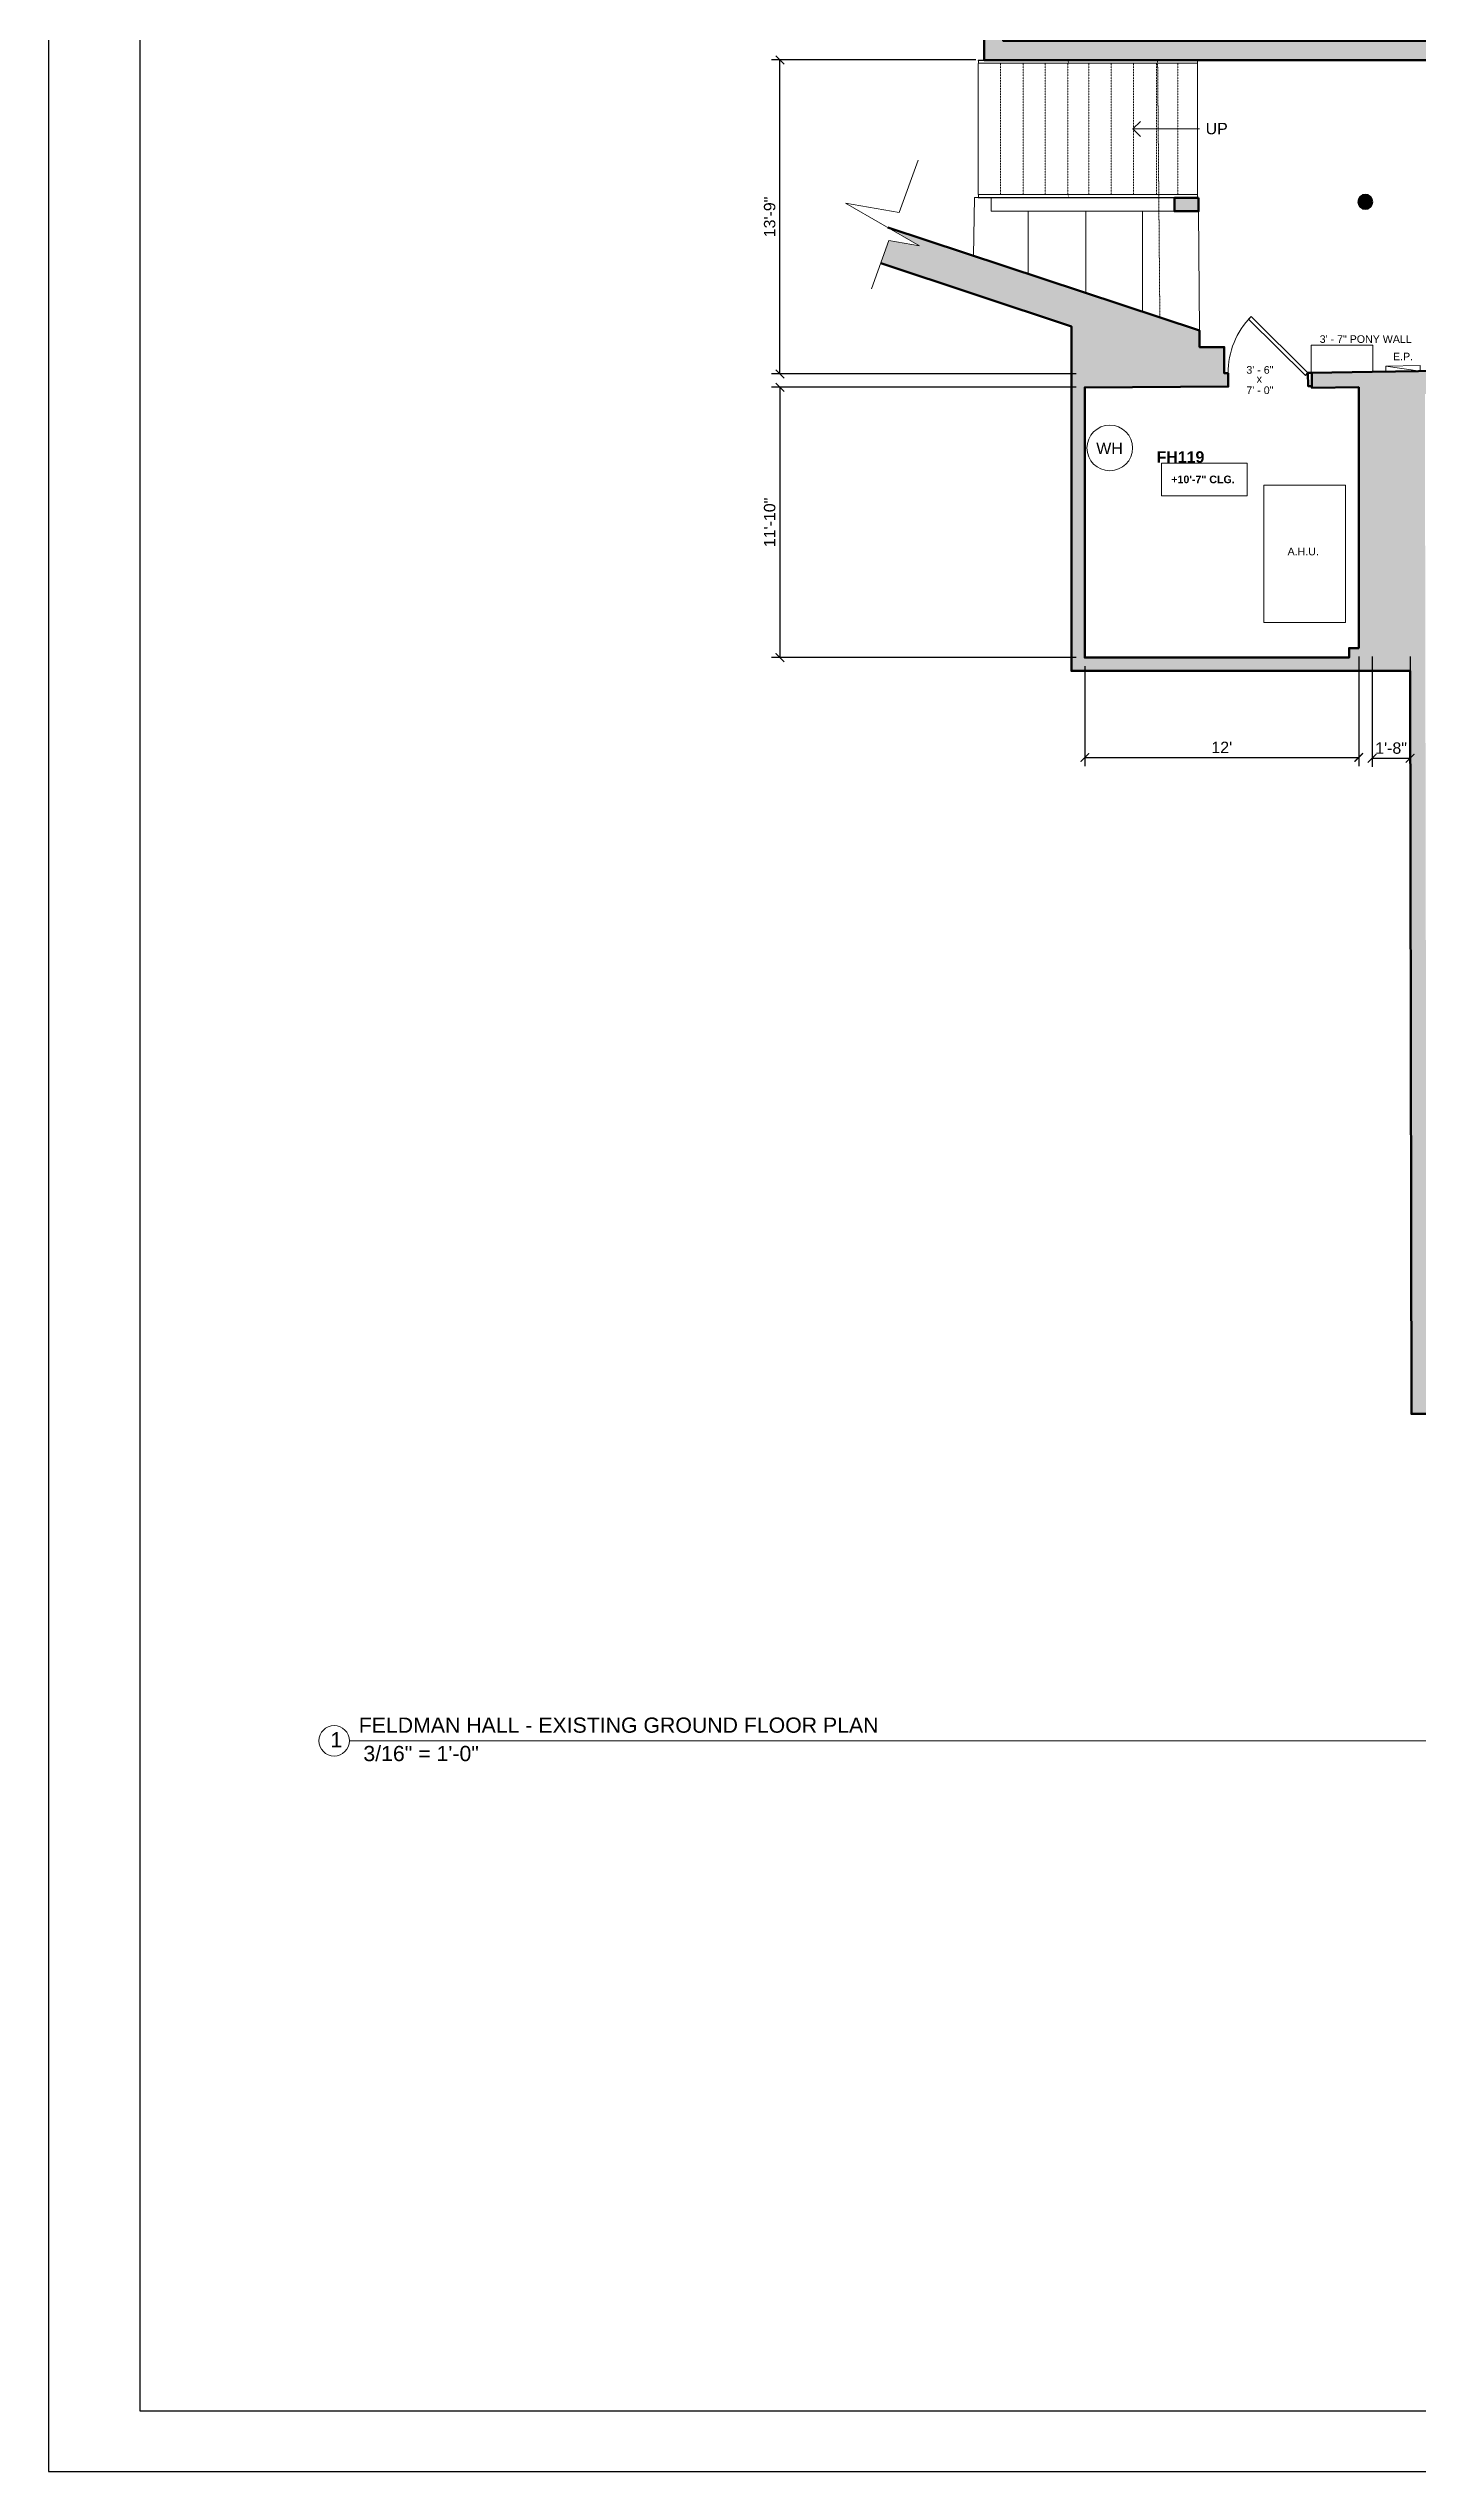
# Model space of a CAD drawing. Header units: inches. Extents: x -2078 to 106214, y -964 to 6385.
# Drawn here: x 79142 to 79862, y 2929 to 4202 of the extents above; entities that cross this region are included whole.
import ezdxf

# ---------------------------------------------------------------- set-up
doc = ezdxf.new("R2010")
doc.units = ezdxf.units.IN
doc.header["$MEASUREMENT"] = 0
doc.linetypes.add('HIDDEN2', pattern=[0.1875, 0.125, -0.0625])
doc.linetypes.add('Overhead 1_16_', pattern=[0.101562, 0.0625, -0.039062])
for name, color, linetype, lineweight in [('A-ANNO', 2, 'Continuous', 5), ('A-ANNO-DIMS', 1, 'Continuous', 9), ('A-COLS', 3, 'Continuous', 9), ('A-DETAIL-3', 40, 'Continuous', 15), ('A-DETL-THIN', 151, 'Continuous', 9), ('A-DOOR', 1, 'Continuous', 18), ('A-EQPT', 150, 'Continuous', 9), ('A-FIXT', 150, 'Continuous', 9), ('A-HIDDEN', 2, 'HIDDEN2', 18), ('A-RAILING', 4, 'Continuous', 9), ('A-STRS', 4, 'Continuous', 9), ('A-WALL', 3, 'Continuous', 40), ('S-STRS-ANNO', 31, 'Continuous', 9)]:
    doc.layers.add(name, color=color, linetype=linetype, lineweight=lineweight)
doc.layers.add('A-HATCH', color=9, linetype='Continuous')
doc.layers.add('A-TB', color=7, linetype='Continuous')
doc.styles.add('Arial', font='arial.ttf')
doc.styles.add('Arial_1', font='arial.ttf', dxfattribs={"height": 0.0625})
doc.styles.add('Arial_2', font='arial.ttf', dxfattribs={"height": 3})
doc.styles.add('Arial_3', font='arial.ttf', dxfattribs={"height": 0.125})
doc.styles.add('Arial_B', font='arialbd.ttf', dxfattribs={"height": 4.5})
doc.styles.add('Arial_B_1', font='arialbd.ttf', dxfattribs={"height": 3})
doc.styles.add('JC', font='arial.ttf', dxfattribs={"height": 0.125})
doc.dimstyles.new('JC-DIMS', dxfattribs={"dimtxt": 0.125, "dimasz": 0.09375, "dimexe": 0.09375, "dimexo": 0.09375, "dimgap": 0.046875, "dimtad": 1, "dimdec": 1, "dimzin": 0, "dimdsep": 46, "dimlunit": 4, "dimtxsty": 'JC', "dimblk": 'ARCHTICK', "dimcen": 0.09, "dimclrd": 1, "dimclre": 1, "dimclrt": 256, "dimadec": 0, "dimazin": 0, "dimtfac": 1, "dimtdec": 1, "dimtofl": 0, "dimtmove": 1, "dimatfit": 3, "dimfxl": 1, "dimtolj": 1, "dimtzin": 0, "dimarcsym": 0})

# ---------------------------------------------------------------- blocks, each defined once
blk = doc.blocks.new('JC_COLUMN ROUND - COLUMN - ROUND-1489768-1ST FLOOR EXISTING MAIN FLOOR PLAN _FELDMAN HALL_')
at = {"layer": 'A-HATCH'}
blk.add_hatch(color=256, dxfattribs=at).paths.add_polyline_path([(-0.7, -3.7), (0.7, -3.7), (1.9, -3.2), (2.9, -2.4), (3.5, -1.3), (3.7, 0), (3.6, 1.2), (3, 2.2), (2.2, 3), (1.2, 3.6), (0, 3.7), (-1.2, 3.6), (-2.2, 3), (-3, 2.2), (-3.6, 1.2), (-3.8, 0), (-3.5, -1.3), (-2.9, -2.4), (-1.9, -3.2)])
at = {"layer": 'A-COLS', "lineweight": 40}
for start, end in [(90, 180), (180, 360), (360, 90)]:
    blk.add_arc((0, 0), 3.75, start, end, dxfattribs=at)
blk = doc.blocks.new('JC_SINGLE DOOR-NO TRIM - SINGLE DOOR-1513466-1ST FLOOR EXISTING MAIN FLOOR PLAN _FELDMAN HALL_')
at = {"layer": 'A-DOOR', "lineweight": 30}
for p, q in [((-8.7, 33.2), (-10.1, 31.8)), ((-10.1, 31.8), (19.6, 2.1)), ((21, 3.5), (-8.7, 33.2)), ((19.6, 2.1), (21, 3.5))]:
    blk.add_line(p, q, dxfattribs=at)
at = {"layer": 'A-DOOR', "lineweight": 9}
blk.add_arc((21, 3.5), 42, 135, 180, dxfattribs=at)
blk = doc.blocks.new('Top Rail Type - Top Rail_Internal_-1525180-1ST FLOOR EXISTING MAIN FLOOR PLAN _FELDMAN HALL_')
at = {"layer": 'A-RAILING', "flags": 128}
for points in [[(-861.1, -79.4), (-861, -79.3), (-861.1, -79.2)], [(-793.1, -79.2), (-793.1, -79.3), (-793.1, -79.4)]]:
    blk.add_lwpolyline(points, dxfattribs=at)
blk = doc.blocks.new('Top Rail Type - Top Rail_Internal_-V1-1ST FLOOR EXISTING MAIN FLOOR PLAN _FELDMAN HALL_')
at = {"layer": 'A-RAILING'}
for p, q in [((-908.3, -80), (-908.3, -78.5)), ((-793.1, -78.5), (-908.3, -78.5)), ((-793.1, -80), (-908.3, -80)), ((-793.1, -80), (-793.1, -78.5))]:
    blk.add_line(p, q, dxfattribs=at)
blk = doc.blocks.new('Top Rail Type - Top Rail_Internal_-1525191-1ST FLOOR EXISTING MAIN FLOOR PLAN _FELDMAN HALL_')
at = {"layer": 'A-RAILING', "flags": 128}
for points in [[(-861.1, -149.8), (-861, -149.7), (-861.1, -149.6)], [(-793.1, -149.6), (-793.1, -149.7), (-793.1, -149.8)]]:
    blk.add_lwpolyline(points, dxfattribs=at)
blk = doc.blocks.new('Top Rail Type - Top Rail_Internal_-V2-1ST FLOOR EXISTING MAIN FLOOR PLAN _FELDMAN HALL_')
at = {"layer": 'A-RAILING'}
for p, q in [((-908.3, -150.5), (-908.3, -149)), ((-793.1, -149), (-908.3, -149)), ((-793.1, -150.5), (-908.3, -150.5)), ((-793.1, -150.5), (-793.1, -149))]:
    blk.add_line(p, q, dxfattribs=at)
blk = doc.blocks.new('Electrical Panel - Power Panel-1543207-1ST FLOOR EXISTING MAIN FLOOR PLAN _FELDMAN HALL_')
at = {"layer": 'A-EQPT'}
for p, q in [((-16, 9), (2, 6)), ((-16, 9), (2, 9)), ((-16, 6), (-16, 9)), ((2, 6), (2, 9))]:
    blk.add_line(p, q, dxfattribs=at)
blk = doc.blocks.new('JC_WH - JC_WH-1366825-1ST FLOOR EXISTING MAIN FLOOR PLAN _FELDMAN HALL_')
at = {"layer": 'A-FIXT'}
for start, end in [(360, 180), (180, 360)]:
    blk.add_arc((0, 0), 12, start, end, dxfattribs=at)
blk = doc.blocks.new('_ArchTick')
at = {"color": 0, "linetype": 'ByBlock', "const_width": 0.15}
blk.add_lwpolyline([(-0.5, -0.5), (0.5, 0.5)], dxfattribs=at)
blk = doc.blocks.new('*D2968')
at = {"layer": 'A-ANNO-DIMS', "color": 1, "lineweight": -2, "transparency": 16777216}
for p, q in [((79682.1, 4023.8), (79521.9, 4023.8)), ((79526.4, 4023.8), (79526.4, 3881.8)), ((79682.1, 3881.8), (79521.9, 3881.8))]:
    blk.add_line(p, q, dxfattribs=at)
at = {"layer": 'Defpoints', "color": 0, "transparency": 16777216}
for p in [(79686.6, 4023.8), (79526.4, 3881.8), (79686.6, 3881.8)]:
    blk.add_point(p, dxfattribs=at)
at = {"layer": 'A-ANNO-DIMS', "color": 1, "lineweight": -2, "transparency": 16777216, "xscale": 4.5, "yscale": 4.5, "zscale": 4.5}
for p, rotation in [((79526.4, 4023.8), 90), ((79526.4, 3881.8), 270)]:
    blk.add_blockref('_ArchTick', p, dxfattribs=dict(at, rotation=rotation))
at = {"layer": 'A-ANNO-DIMS', "color": 2, "transparency": 16777216, "insert": (79521, 3952.8), "char_height": 6, "width": 0.574, "attachment_point": 5, "rotation": 90, "style": 'JC'}
blk.add_mtext('\\A1;11\'-10"', dxfattribs=at)
blk = doc.blocks.new('*D2970')
at = {"layer": 'A-ANNO-DIMS', "color": 1, "lineweight": -2, "transparency": 16777216}
for p, q in [((79686.6, 3877.3), (79686.6, 3824.8)), ((79830.6, 3882.3), (79830.6, 3824.8)), ((79686.6, 3829.3), (79830.6, 3829.3))]:
    blk.add_line(p, q, dxfattribs=at)
at = {"layer": 'Defpoints', "color": 0, "transparency": 16777216}
for p in [(79830.6, 3886.8), (79686.6, 3881.8), (79830.6, 3829.3)]:
    blk.add_point(p, dxfattribs=at)
at = {"layer": 'A-ANNO-DIMS', "color": 1, "lineweight": -2, "transparency": 16777216, "xscale": 4.5, "yscale": 4.5, "zscale": 4.5, "rotation": 180}
blk.add_blockref('_ArchTick', (79686.6, 3829.3), dxfattribs=at)
at = {"layer": 'A-ANNO-DIMS', "color": 1, "lineweight": -2, "transparency": 16777216, "xscale": 4.5, "yscale": 4.5, "zscale": 4.5}
blk.add_blockref('_ArchTick', (79830.6, 3829.3), dxfattribs=at)
at = {"layer": 'A-ANNO-DIMS', "color": 2, "transparency": 16777216, "insert": (79758.6, 3834.6), "char_height": 6, "width": 0.487, "attachment_point": 5, "style": 'JC'}
blk.add_mtext("\\A1;12'", dxfattribs=at)
blk = doc.blocks.new('*D2972')
at = {"layer": 'A-ANNO-DIMS', "color": 1, "lineweight": -2, "transparency": 16777216}
for p, q in [((79837.6, 3882.3), (79837.6, 3824.4)), ((79857.6, 3882.3), (79857.6, 3824.4)), ((79837.6, 3828.9), (79857.6, 3828.9))]:
    blk.add_line(p, q, dxfattribs=at)
at = {"layer": 'Defpoints', "color": 0, "transparency": 16777216}
for p in [(79837.6, 3886.8), (79857.6, 3886.8), (79857.6, 3828.9)]:
    blk.add_point(p, dxfattribs=at)
at = {"layer": 'A-ANNO-DIMS', "color": 1, "lineweight": -2, "transparency": 16777216, "xscale": 4.5, "yscale": 4.5, "zscale": 4.5, "rotation": 180}
blk.add_blockref('_ArchTick', (79837.6, 3828.9), dxfattribs=at)
at = {"layer": 'A-ANNO-DIMS', "color": 1, "lineweight": -2, "transparency": 16777216, "xscale": 4.5, "yscale": 4.5, "zscale": 4.5}
blk.add_blockref('_ArchTick', (79857.6, 3828.9), dxfattribs=at)
at = {"layer": 'A-ANNO-DIMS', "color": 2, "transparency": 16777216, "insert": (79847.6, 3834.2), "char_height": 6, "width": 0.401, "attachment_point": 5, "style": 'JC'}
blk.add_mtext('\\A1;1\'-8"', dxfattribs=at)
blk = doc.blocks.new('*D2976')
at = {"layer": 'A-ANNO-DIMS', "color": 1, "lineweight": -2, "transparency": 16777216}
for p, q in [((79629.3, 4195.8), (79521.9, 4195.8)), ((79526.4, 4030.8), (79526.4, 4195.8)), ((79682.1, 4030.8), (79521.9, 4030.8))]:
    blk.add_line(p, q, dxfattribs=at)
at = {"layer": 'Defpoints', "color": 0, "transparency": 16777216}
for p in [(79526.4, 4195.8), (79633.8, 4195.8), (79686.6, 4030.8)]:
    blk.add_point(p, dxfattribs=at)
at = {"layer": 'A-ANNO-DIMS', "color": 1, "lineweight": -2, "transparency": 16777216, "xscale": 4.5, "yscale": 4.5, "zscale": 4.5}
for p, rotation in [((79526.4, 4195.8), 90), ((79526.4, 4030.8), 270)]:
    blk.add_blockref('_ArchTick', p, dxfattribs=dict(at, rotation=rotation))
at = {"layer": 'A-ANNO-DIMS', "color": 2, "transparency": 16777216, "insert": (79521, 4113.3), "char_height": 6, "width": 0.487, "attachment_point": 5, "rotation": 90, "style": 'JC'}
blk.add_mtext('\\A1;13\'-9"', dxfattribs=at)
blk = doc.blocks.new('JC- existing door Tag_quad - JC- existing door Tag_quad-839775-1ST FLOOR EXISTING MAIN FLOOR PLAN _FELDMAN HALL_')
at = {"layer": 'A-ANNO', "insert": (-0.023, 0.038), "char_height": 0.0625, "width": 0.0505, "attachment_point": 1, "style": 'Arial_1', "bg_fill": 3, "box_fill_scale": 1.25, "bg_fill_color": 256, "bg_fill_true_color": 13158600, "bg_fill_transparency": 0}
blk.add_mtext('x', dxfattribs=at)
blk = doc.blocks.new('JC_TB_48x36 - JC_TB_3624-1264225-Floor Plans')
at = {"layer": 'A-TB'}
for p, q in [((-0.003, 24.012), (-0.003, -11.988)), ((0.747, 23.512), (0.747, -11.488)), ((0.747, -11.488), (47.497, -11.488)), ((-0.003, -11.988), (47.997, -11.988))]:
    blk.add_line(p, q, dxfattribs=at)
blk = doc.blocks.new('Viewport - View Title-2281-Floor Plans')
at = {"layer": 'A-ANNO'}
for start, end in [(0, 180), (180, 360)]:
    blk.add_arc((-0.125, 0), 0.125, start, end, dxfattribs=at)

msp = doc.modelspace()

# ---------------------------------------------------------------- linework, layer by layer
at = {"layer": 'A-ANNO', "flags": 128}
msp.add_lwpolyline([(79726.981, 3983.874), (79771.892, 3983.874), (79771.892, 3966.806), (79726.981, 3966.806)], close=True, dxfattribs=at)
at = {"layer": 'A-DETAIL-3', "lineweight": 9}
for p, q in [((79656.803, 4083.39), (79656.803, 4116.331)), ((79687.187, 4073.35), (79687.187, 4116.331)), ((79716.936, 4116.331), (79716.936, 4063.522))]:
    msp.add_line(p, q, dxfattribs=at)
at = {"layer": 'A-DETL-THIN'}
for p, q in [((79589.016, 4115.621), (79599.033, 4143.144)), ((79599.796, 4098.092), (79560.825, 4120.592)), ((79560.825, 4120.592), (79589.016, 4115.621)), ((79574.436, 4075.563), (79583.67, 4100.935)), ((79583.67, 4100.935), (79599.796, 4098.092))]:
    msp.add_line(p, q, dxfattribs=at)
at = {"layer": 'A-HIDDEN'}
msp.add_line((79724.886, 4195.63), (79726.068, 4060.502), dxfattribs=at)
at = {"layer": 'A-STRS'}
for p, q in [((79630.614, 4195.535), (79630.614, 4195.785)), ((79633.779, 4195.785), (79630.614, 4195.785)), ((79630.614, 4125.081), (79630.614, 4194.035)), ((79745.885, 4195.535), (79745.885, 4195.785)), ((79745.885, 4125.081), (79745.885, 4194.035)), ((79630.614, 4123.331), (79630.614, 4123.581)), ((79642.364, 4123.331), (79630.614, 4123.331)), ((79654.279, 4123.331), (79642.364, 4123.331)), ((79665.739, 4123.331), (79654.279, 4123.331)), ((79677.739, 4123.331), (79665.739, 4123.331)), ((79688.779, 4123.331), (79677.739, 4123.331)), ((79700.529, 4123.331), (79688.779, 4123.331)), ((79712.279, 4123.331), (79700.529, 4123.331)), ((79724.279, 4123.331), (79712.279, 4123.331)), ((79733.71, 4123.331), (79724.279, 4123.331)), ((79745.885, 4123.331), (79745.885, 4123.581))]:
    msp.add_line(p, q, dxfattribs=at)
at = {"layer": 'A-STRS', "linetype": 'Overhead 1_16_'}
for p, q in [((79642.364, 4195.535), (79642.364, 4195.785)), ((79642.364, 4125.081), (79642.364, 4194.035)), ((79654.279, 4195.535), (79654.279, 4195.785)), ((79654.279, 4125.081), (79654.279, 4194.035)), ((79665.739, 4195.535), (79665.739, 4195.785)), ((79665.739, 4125.081), (79665.739, 4194.035)), ((79677.739, 4195.535), (79677.739, 4195.785)), ((79677.739, 4125.081), (79677.739, 4194.035)), ((79688.779, 4195.535), (79688.779, 4195.785)), ((79688.779, 4125.081), (79688.779, 4194.035)), ((79700.529, 4195.535), (79700.529, 4195.785)), ((79700.529, 4125.081), (79700.529, 4194.035)), ((79712.279, 4195.535), (79712.279, 4195.785)), ((79712.279, 4125.081), (79712.279, 4194.035)), ((79724.279, 4195.535), (79724.279, 4195.785)), ((79724.279, 4125.081), (79724.279, 4194.035)), ((79735.51, 4195.535), (79735.51, 4195.785)), ((79735.51, 4125.081), (79735.51, 4194.035)), ((79745.885, 4195.535), (79745.885, 4195.785)), ((79745.885, 4125.081), (79745.885, 4194.035)), ((79642.364, 4123.331), (79642.364, 4123.581)), ((79654.279, 4123.331), (79654.279, 4123.581)), ((79665.739, 4123.331), (79665.739, 4123.581)), ((79677.739, 4123.331), (79677.739, 4123.581)), ((79688.779, 4123.331), (79688.779, 4123.581)), ((79700.529, 4123.331), (79700.529, 4123.581)), ((79712.279, 4123.331), (79712.279, 4123.581)), ((79724.279, 4123.331), (79724.279, 4123.581)), ((79735.51, 4123.331), (79735.51, 4123.581)), ((79745.885, 4123.331), (79745.885, 4123.581))]:
    msp.add_line(p, q, dxfattribs=at)

# ---------------------------------------------------------------- block references
at = {"layer": 'A-COLS'}
msp.add_blockref('JC_COLUMN ROUND - COLUMN - ROUND-1489768-1ST FLOOR EXISTING MAIN FLOOR PLAN _FELDMAN HALL_', (79834.06, 4121.264), dxfattribs=at)
at = {"layer": 'A-EQPT', "rotation": 0.8157800115354799}
msp.add_blockref('Electrical Panel - Power Panel-1543207-1ST FLOOR EXISTING MAIN FLOOR PLAN _FELDMAN HALL_', (79861.019, 4026.205), dxfattribs=at)
at = {"layer": 'A-FIXT'}
msp.add_blockref('JC_WH - JC_WH-1366825-1ST FLOOR EXISTING MAIN FLOOR PLAN _FELDMAN HALL_', (79699.74, 3991.946), dxfattribs=at)
at = {"layer": 'A-RAILING'}
for name in ['Top Rail Type - Top Rail_Internal_-V1-1ST FLOOR EXISTING MAIN FLOOR PLAN _FELDMAN HALL_', 'Top Rail Type - Top Rail_Internal_-1525180-1ST FLOOR EXISTING MAIN FLOOR PLAN _FELDMAN HALL_', 'Top Rail Type - Top Rail_Internal_-V2-1ST FLOOR EXISTING MAIN FLOOR PLAN _FELDMAN HALL_', 'Top Rail Type - Top Rail_Internal_-1525191-1ST FLOOR EXISTING MAIN FLOOR PLAN _FELDMAN HALL_']:
    msp.add_blockref(name, (80538.964, 4274.061), dxfattribs=at)

# ---------------------------------------------------------------- texts
at = {"layer": 'A-ANNO', "insert": (79761.78, 4162.746), "char_height": 6, "width": 14.46571, "attachment_point": 3, "line_spacing_factor": 0.941778, "style": 'Arial'}
msp.add_mtext('UP', dxfattribs=at)
at = {"layer": 'A-ANNO', "attachment_point": 1}
for s, insert, char_height, width, style in [('3\' - 7" PONY WALL', (79810.078, 4051.15), 4, 61.408, 'Arial_2'), ('E.P.', (79848.632, 4041.993), 4, 13.332, 'Arial_2'), ('WH', (79692.648, 3994.73), 6, 17.574, 'Arial'), ('FH119', (79724.319, 3990.18), 6, 60.802, 'Arial_B'), ('+10\'-7" CLG.', (79732.101, 3977.421), 4, 41.814, 'Arial_B_1'), ('A.H.U.', (79793.201, 3939.533), 4, 20.806, 'Arial_2'), ('FELDMAN HALL - EXISTING GROUND FLOOR PLAN', (79304.995, 3324.863), 8, 392.7637, 'Arial_3'), ('1', (79290.097, 3317.174), 8, 7.474, 'Arial_3'), (' 3/16" = 1\'-0"', (79304.305, 3309.946), 8, 77.366, 'Arial_3')]:
    msp.add_mtext(s, dxfattribs=dict(at, insert=insert, char_height=char_height, width=width, style=style))
at = {"layer": 'A-ANNO', "insert": (79771.54, 4034.956), "char_height": 4, "width": 17.978, "attachment_point": 1, "style": 'Arial_2', "bg_fill": 3, "box_fill_scale": 1.25, "bg_fill_color": 256, "bg_fill_true_color": 13158600, "bg_fill_transparency": 0}
msp.add_mtext('3\' - 6"', dxfattribs=at)

# ---------------------------------------------------------------- dimensions: what is measured, and where the dimension line sits
at = {"layer": 'A-ANNO-DIMS'}
for base, p1, p2, picture, middle in [((79526.359, 4195.785), (79686.614, 4030.773), (79633.779, 4195.785), '*D2976', (79521.043, 4113.279)), ((79526.359, 3881.786), (79686.614, 4023.773), (79686.614, 3881.786), '*D2968', (79521.045, 3952.779))]:
    dim = msp.add_linear_dim(base=base, p1=p1, p2=p2, angle=90, dimstyle='JC-DIMS', override={"dimclrt": 2}, dxfattribs=at)
    dim.commit()
    dim.dimension.update_dxf_attribs({"geometry": picture, "text_midpoint": middle})
for base, p1, p2, picture, middle in [((79830.614, 3829.289), (79686.614, 3881.786), (79830.614, 3886.786), '*D2970', (79758.614, 3834.552)), ((79857.614, 3828.918), (79837.614, 3886.786), (79857.614, 3886.786), '*D2972', (79847.614, 3834.231))]:
    dim = msp.add_linear_dim(base=base, p1=p1, p2=p2, dimstyle='JC-DIMS', override={"dimclrt": 2}, dxfattribs=at)
    dim.commit()
    dim.dimension.update_dxf_attribs({"geometry": picture, "text_midpoint": middle})

# ---------------------------------------------------------------- next in the draw order: texts
at = {"layer": 'A-ANNO', "insert": (79771.54, 4024.274), "char_height": 4, "width": 17.978, "attachment_point": 1, "style": 'Arial_2', "bg_fill": 3, "box_fill_scale": 1.25, "bg_fill_color": 256, "bg_fill_true_color": 13158600, "bg_fill_transparency": 0}
msp.add_mtext('7\' - 0"', dxfattribs=at)

# ---------------------------------------------------------------- next in the draw order: hatches: boundary and pattern name
at = {"layer": 'A-HATCH'}
h = msp.add_hatch(color=256, dxfattribs=at)
h.dxf.hatch_style = 1
h.paths.add_polyline_path([(79668.779, 4564.814), (79710.79, 4564.862), (79710.78, 4572.862), (79633.779, 4572.774), (79633.779, 4195.785), (79932.037, 4195.785), (79931.978, 4230.953), (79934.33, 4230.953), (79934.33, 4236.953), (79923.968, 4236.939), (79924.021, 4205.785), (79643.779, 4205.785), (79643.779, 4539.814), (79668.779, 4539.814)])
h.paths.add_polyline_path([(79850.78, 4573.022), (79848.78, 4573.019), (79848.789, 4565.019), (79850.79, 4565.022)])
h.paths.add_polyline_path([(79931.779, 4565.114), (79934.107, 4565.117), (79934.098, 4573.117), (79898.78, 4573.076), (79898.79, 4565.076), (79923.779, 4565.105), (79923.779, 4338.953), (79931.779, 4338.953)])
h.paths.add_polyline_path([(80037.08, 4236.953), (80031.33, 4236.953), (80031.33, 4230.953), (80037.08, 4230.953)])
h.paths.add_polyline_path([(80114.83, 4236.953), (80109.08, 4236.953), (80109.08, 4230.953), (80114.83, 4230.953)])
h.paths.add_polyline_path([(80425.279, 4231.761), (80426.703, 4231.761), (80426.703, 4237.761), (80416.279, 4237.761), (80416.279, 4207.535), (80222.448, 4207.535), (80222.231, 4237.012), (80214.231, 4237.012), (80214.231, 4236.953), (80211.83, 4236.953), (80211.83, 4230.953), (80214.275, 4230.953), (80214.522, 4197.535), (80425.279, 4197.535)])
h.paths.add_polyline_path([(80219.808, 4565.443), (80222.498, 4565.446), (80222.489, 4573.446), (80186.395, 4573.405), (80186.404, 4565.405), (80187.246, 4565.406), (80186.191, 4542.407), (80211.978, 4542.407), (80213.479, 4338.95), (80221.479, 4339.009)])
h.paths.add_polyline_path([(80138.395, 4573.35), (80136.098, 4573.347), (80136.107, 4565.347), (80138.404, 4565.35)])
h.paths.add_polyline_path([(80426.989, 4573.68), (80424.489, 4573.677), (80424.498, 4565.677), (80426.998, 4565.68)])
h.paths.add_polyline_path([(80507.778, 4566.891), (80536.556, 4566.055), (80550.932, 4565.368), (80565.292, 4564.41), (80579.631, 4563.184), (80593.945, 4561.688), (80608.229, 4559.924), (80606.751, 4549.288), (80614.675, 4548.188), (80617.254, 4566.751, 0.04579092), (80475.848, 4573.99), (80475.848, 4573.735), (80474.989, 4573.734), (80474.998, 4565.734), (80475.848, 4565.735), (80475.848, 4541.736), (80499.848, 4541.736), (80500.687, 4237.761), (80498.703, 4237.761), (80498.703, 4231.761), (80500.703, 4231.761), (80500.795, 4198.339), (80508.795, 4198.361), (80508.778, 4204.524), (80519.002, 4205.727), (80518.301, 4211.686), (80508.762, 4210.563), (80508.065, 4463.007), (80541.039, 4463.007), (80541.039, 4486.007), (80597.214, 4480.64), (80597.211, 4480.615, -0.00182447), (80605.084, 4479.149), (80606.605, 4478.859), (80608.862, 4488.608, 0.00055165), (80606.462, 4489.066), (80609.721, 4512.53), (80601.798, 4513.631), (80597.903, 4485.597), (80540.442, 4491.087), (80507.978, 4494.494)])
h.paths.add_polyline_path([(80620.82, 4223.756), (80613.642, 4222.911), (80614.344, 4216.952), (80619.838, 4217.598), (80640.259, 4208.146), (80642.779, 4213.591)])
h.paths.add_polyline_path([(80708.119, 4183.348), (80705.599, 4177.903), (80725.598, 4168.646), (80728.649, 4163.892), (80733.699, 4167.133), (80729.704, 4173.358)])
h.paths.add_polyline_path([(80703.209, 4465.783, 0.00938629), (80690.698, 4469.662), (80688.44, 4459.912), (80689.182, 4459.71), (80689.924, 4459.507), (80687.793, 4452.894), (80695.408, 4450.441), (80697.554, 4457.104), (80698.521, 4456.792), (80699.488, 4456.478)])
h.paths.add_polyline_path([(80787.197, 4432.087, 0.00054551), (80785.845, 4432.734), (80782.124, 4423.429), (80782.291, 4423.35)])
h.paths.add_polyline_path([(80874.38, 4382.082, 0.00456472), (80863.929, 4389.003), (80859.022, 4380.266), (80859.729, 4379.805), (80860.435, 4379.344), (80856.603, 4373.486), (80863.297, 4369.107), (80867.104, 4374.926), (80867.672, 4374.545), (80868.239, 4374.163)])
h.paths.add_polyline_path([(80949.486, 4323.371, 0.0019454), (80945.502, 4326.93), (80939.36, 4319.011, -0.00147619), (80942.34, 4316.349)])
h.paths.add_polyline_path([(81007.327, 4249.121), (81007.504, 4248.908), (81015.207, 4255.284), (81010.337, 4261.168, 0.00110112), (81008.359, 4263.455), (81001.212, 4256.433), (81001.714, 4255.854), (81002.214, 4255.275), (80790.213, 4079.086), (80785.554, 4086.344), (80780.505, 4083.103), (80785.562, 4075.224), (80780.902, 4071.354), (80786.013, 4065.2), (80806.602, 4082.297), (80833.902, 4049.316), (80840.064, 4054.417), (80812.756, 4087.408)])
h.paths.add_polyline_path([(81072.594, 4185.953), (81064.891, 4179.577), (81092.309, 4146.452), (80971.033, 4045.124), (80925.009, 4100.475), (80920.396, 4096.639), (80937.019, 4076.647), (80939.326, 4078.565), (80948.916, 4067.031), (80946.609, 4065.113), (80966.429, 4041.277), (80898.156, 3984.234), (80863.019, 4026.685), (80856.856, 4021.583), (80935.285, 3926.831), (80941.447, 3931.932), (80907.721, 3972.679), (80976.019, 4029.743), (81005.749, 3993.989), (81008.056, 3995.907), (81017.646, 3984.373), (81015.339, 3982.455), (81022.053, 3974.381), (81026.666, 3978.217), (80980.624, 4033.59), (81101.873, 4134.897), (81127.39, 4104.069), (81135.094, 4110.446)])
h.paths.add_polyline_path([(81189.878, 4028.576), (81197.582, 4034.952), (81192.48, 4041.115), (81184.777, 4034.739), (80991.171, 3871.86), (80964.402, 3904.2), (80958.239, 3899.099), (80992.831, 3857.308), (80998.994, 3862.409), (80996.272, 3865.697)], flags=17)
h.paths.add_polyline_path([(79746.936, 4053.607), (79583.042, 4107.764), (79599.796, 4098.092), (79583.67, 4100.935), (79579.32, 4088.984), (79679.614, 4055.842), (79679.614, 3874.786), (79857.634, 3874.786), (79858.295, 3484.367), (80170.315, 3484.367), (80169.548, 3590.089), (80424.001, 3590.089), (80424.001, 3590.363), (80821.541, 3591.296), (80913.234, 3668.227), (80977.185, 3590.966), (81025.415, 3631.48), (81084.245, 3560.218), (81383.734, 3810.056), (81360.815, 3837.744), (81353.112, 3831.368), (81354.221, 3830.028), (81332.882, 3811.899), (81348.415, 3793.616), (81175.401, 3649.285), (81050.801, 3799.819), (81044.638, 3794.718), (81103.367, 3723.765), (81096.892, 3718.325), (81100.751, 3713.731), (81107.193, 3719.143), (81169.258, 3644.16), (81094.004, 3581.383), (81032.249, 3656.189), (81073.185, 3690.576), (81069.326, 3695.17), (81028.429, 3660.816), (81011.529, 3681.288), (81003.522, 3674.678), (81003.325, 3674.912), (81000.119, 3672.218), (81027.133, 3640.059), (81025.889, 3639.014), (80998.875, 3671.173), (80995.668, 3668.48), (80995.81, 3668.312), (80995.334, 3667.919), (81019.049, 3639.192), (80978.465, 3605.102), (80926.812, 3667.507), (80967.662, 3701.821), (80968.011, 3701.405), (80975.668, 3707.837), (80975.319, 3708.253), (80986.86, 3717.948), (80973.353, 3734.028), (80908.848, 3679.843), (80888.385, 3704.566), (80872.208, 3691.176), (80893.855, 3665.022), (80817.892, 3601.288), (80543.969, 3600.644), (80543.969, 3626.291), (80527.126, 3626.291), (80530.288, 3629.453), (80449.918, 3719.022), (80446.762, 3715.866), (80446.762, 3732.866), (80423.699, 3732.866), (80423.07, 4029.761), (80450.095, 4029.761), (80450.095, 4034.761), (80411.07, 4034.761), (80411.07, 4038.261), (80406.07, 4038.261), (80406.07, 4029.761), (80413.07, 4029.761), (80413.735, 3715.835), (80411.785, 3715.826), (80411.812, 3709.826), (80413.748, 3709.835), (80413.98, 3600.089), (80335.98, 3600.089), (80335.98, 3709.475), (80340.063, 3709.494), (80340.035, 3715.494), (80296.036, 3715.29), (80296.064, 3709.29), (80330.98, 3709.452), (80330.98, 3600.089), (80252.98, 3600.089), (80252.98, 3628.839), (80247.98, 3628.839), (80247.98, 3600.089), (80169.475, 3600.089), (80169.306, 3623.388), (80162.306, 3623.338), (80162.531, 3592.367), (80154.133, 3592.367, -0.03134221), (80154.321, 3589.367, -0.03134221), (80154.133, 3586.367), (80162.575, 3586.367), (80163.264, 3491.367), (79866.283, 3491.367), (79865.918, 3707.367), (80090.918, 3708.411), (80092.119, 3586.367), (80106.51, 3586.367, -0.03134221), (80106.321, 3589.367, -0.03134221), (80106.51, 3592.367), (80097.061, 3592.367), (80095.689, 3731.743), (80105.629, 3731.743), (80105.629, 3736.743), (80090.64, 3736.743), (80090.869, 3713.411), (79865.909, 3712.367), (79865.388, 4020.267), (79923.387, 4021.093), (79923.273, 4028.092), (79929.894, 4028.167), (79929.894, 4034.776), (79925.894, 4034.776), (79925.894, 4033.122), (79923.216, 4033.091), (79837.614, 4031.873), (79805.925, 4031.449), (79805.964, 4024.47), (79805.979, 4023.449), (79830.614, 4023.794), (79830.614, 3886.786), (79825.529, 3886.786), (79825.529, 3881.786), (79686.614, 3881.786), (79686.614, 4023.773), (79761.975, 4024.2), (79761.936, 4031.2), (79759.936, 4031.188), (79759.936, 4044.966), (79746.936, 4044.966)])
h.paths.add_polyline_path([(79929.894, 4061.276), (79925.894, 4061.276), (79925.894, 4058.776), (79929.894, 4058.776)], flags=17)
h.paths.add_polyline_path([(80324.674, 4114.233), (79925.894, 4112.941), (79925.894, 4103.276), (79929.894, 4103.276), (79929.894, 4104.953), (80162.531, 4105.707), (80162.807, 3999.835), (80159.569, 3999.835), (80159.569, 3987.835), (80162.839, 3987.835), (80163.027, 3915.817), (80168.027, 3915.831), (80167.839, 3987.835), (80171.319, 3987.835), (80171.319, 3999.835), (80167.807, 3999.835), (80167.531, 4105.723), (80324.7, 4106.233), (80406.07, 4106.543), (80406.07, 4080.261), (80411.07, 4080.261), (80411.07, 4106.562), (80414.073, 4106.573), (80414.073, 4114.792), (80404.073, 4114.792), (80404.073, 4110.535), (80324.687, 4110.233)])
h.paths.add_polyline_path([(80169.808, 3759.607), (80171.764, 3759.607), (80171.764, 3771.607), (80168.403, 3771.607), (80168.215, 3843.831), (80163.215, 3843.818), (80163.403, 3771.607), (80159.764, 3771.607), (80159.764, 3759.607), (80161.808, 3759.607), (80161.725, 3736.743), (80153.629, 3736.743), (80153.629, 3731.743), (80161.706, 3731.743), (80161.644, 3714.667), (80162.045, 3659.337), (80169.045, 3659.387), (80168.687, 3708.7), (80247.98, 3709.067), (80247.98, 3664.839), (80252.98, 3664.839), (80252.98, 3709.09), (80260.064, 3709.123), (80260.036, 3715.123), (80169.644, 3714.704)], flags=17)
h.paths.add_polyline_path([(80509.211, 4023.406), (80508.369, 4094.809, -0.08748404), (80597.708, 4077.725), (80601.067, 4085.005, 0.0881942), (80508.274, 4102.811), (80507.997, 4126.341), (80500.997, 4126.258), (80502.076, 4034.761), (80492.095, 4034.761), (80492.095, 4029.761), (80501.135, 4029.761), (80501.328, 4013.432, -0.01131519), (80509.329, 4013.4, -0.21108373), (80638.461, 3952.179), (80712.128, 3864.01), (80721.872, 3872.157), (80774.969, 3808.653), (80784.861, 3796.702), (80781.091, 3793.675), (80789.855, 3782.757), (80793.789, 3785.916), (80849.253, 3718.908), (80865.43, 3732.298), (80798.798, 3812.799), (80852.061, 3856.521), (80845.642, 3864.341), (80853.372, 3870.685), (80787.013, 3951.526), (80779.284, 3945.181), (80782.193, 3941.637), (80769.445, 3931.172), (80741.661, 3966.048), (80753.905, 3976.099), (80756.443, 3973.007), (80764.172, 3979.352), (80726.597, 4025.127), (80708.245, 4010.063, 0.08921535), (80633.756, 4069.925), (80630.397, 4062.644, -0.08848105), (80702.059, 4004.985, -0.00859181), (80707.854, 3998.098), (80713.751, 4002.939), (80733.078, 3979.394), (80743.905, 3988.281), (80750.733, 3979.963), (80733.907, 3966.152), (80770.3, 3920.47), (80733.703, 3889.87), (80715.685, 3911.42), (80697.937, 3896.591), (80646.084, 3958.651, 0.21173488)])
h.paths.add_polyline_path([(79746.385, 4123.331), (79733.71, 4123.331), (79733.71, 4116.331), (79746.385, 4116.331)])
h.paths.add_polyline_path([(81027.846, 3827.551), (81026.412, 3829.284), (81020.249, 3824.183), (81021.684, 3822.45)], flags=17)
h.paths.add_polyline_path([(80375.785, 3715.659), (80374.035, 3715.651), (80374.063, 3709.651), (80375.813, 3709.659)], flags=17)

# ---------------------------------------------------------------- next in the draw order: block references
at = {"layer": 'A-DOOR', "rotation": 0.3245823336764542}
msp.add_blockref('JC_SINGLE DOOR-NO TRIM - SINGLE DOOR-1513466-1ST FLOOR EXISTING MAIN FLOOR PLAN _FELDMAN HALL_', (79782.955, 4027.819), dxfattribs=at)

# ---------------------------------------------------------------- next in the draw order: block references
at = {"layer": 'A-ANNO', "xscale": 64, "yscale": 64, "zscale": 64}
msp.add_blockref('JC- existing door Tag_quad - JC- existing door Tag_quad-839775-1ST FLOOR EXISTING MAIN FLOOR PLAN _FELDMAN HALL_', (79778.426, 4027.819), dxfattribs=at)

# ---------------------------------------------------------------- next in the draw order: block references
at = {"layer": 'A-TB', "xscale": 64, "yscale": 64, "zscale": 64}
msp.add_blockref('JC_TB_48x36 - JC_TB_3624-1264225-Floor Plans', (79142.08, 3695.863), dxfattribs=at)

# ---------------------------------------------------------------- next in the draw order: linework, layer by layer
at = {"layer": 'A-ANNO', "lineweight": 9}
msp.add_line((79300.046, 3312.636), (81381.479, 3312.636), dxfattribs=at)
at = {"layer": 'A-DETAIL-3', "lineweight": 9}
for points in [[(79630.614, 4123.581), (79628.614, 4123.581), (79628.078, 4092.882)], [(79630.614, 4123.331), (79746.385, 4123.331), (79746.385, 4116.331), (79746.936, 4053.413)], [(79637.385, 4123.331), (79637.385, 4116.331), (79746.385, 4116.331)], [(79805.55, 4031.446), (79805.55, 4045.946), (79838.05, 4045.946), (79838.05, 4031.877)]]:
    msp.add_lwpolyline(points, dxfattribs=at)
msp.add_lwpolyline([(79823.59, 3900.261), (79780.743, 3900.261), (79780.743, 3972.314), (79823.59, 3972.314)], close=True, dxfattribs=at)
at = {"layer": 'A-WALL', "lineweight": 60}
for points in [[(79934.33, 4236.953), (79923.968, 4236.939), (79924.021, 4205.785), (79643.779, 4205.785), (79643.779, 4539.814), (79668.779, 4539.814), (79668.779, 4564.814), (79710.79, 4564.862), (79710.78, 4572.862), (79633.779, 4572.774), (79633.779, 4195.785), (79932.037, 4195.785), (79931.978, 4230.953), (79934.33, 4230.953)], [(79746.385, 4123.331), (79733.71, 4123.331), (79733.71, 4116.331), (79746.385, 4116.331)], [(79805.925, 4031.449), (79803.935, 4031.438), (79803.975, 4024.438), (79805.965, 4024.449)]]:
    msp.add_lwpolyline(points, close=True, dxfattribs=at)
for points in [[(79923.216, 4033.091), (79837.614, 4031.873), (79837.614, 4031.893), (79805.867, 4031.448), (79805.979, 4023.449), (79830.614, 4023.794), (79830.614, 3886.786), (79825.529, 3886.786), (79825.529, 3881.786), (79686.614, 3881.786), (79686.614, 4023.773), (79761.975, 4024.2), (79761.936, 4031.2), (79759.936, 4031.188), (79759.936, 4044.966), (79746.936, 4044.966), (79746.936, 4053.607), (79583.042, 4107.764)], [(79579.32, 4088.984), (79679.614, 4055.842), (79679.614, 3874.786), (79857.634, 3874.786), (79858.295, 3484.367), (80170.315, 3484.367), (80169.548, 3590.089), (80424.001, 3590.089)]]:
    msp.add_lwpolyline(points, dxfattribs=at)
at = {"layer": 'S-STRS-ANNO'}
for points in [[(79715.819, 4155.558), (79711.819, 4159.558), (79715.819, 4163.558)], [(79711.819, 4159.558), (79723.279, 4159.558), (79735.194, 4159.558), (79746.944, 4159.558)]]:
    msp.add_lwpolyline(points, dxfattribs=at)

# ---------------------------------------------------------------- next in the draw order: block references
at = {"layer": 'A-ANNO', "xscale": 64, "yscale": 64, "zscale": 64}
msp.add_blockref('Viewport - View Title-2281-Floor Plans', (79300.046, 3312.636), dxfattribs=at)

doc.saveas('drawing.dxf')
